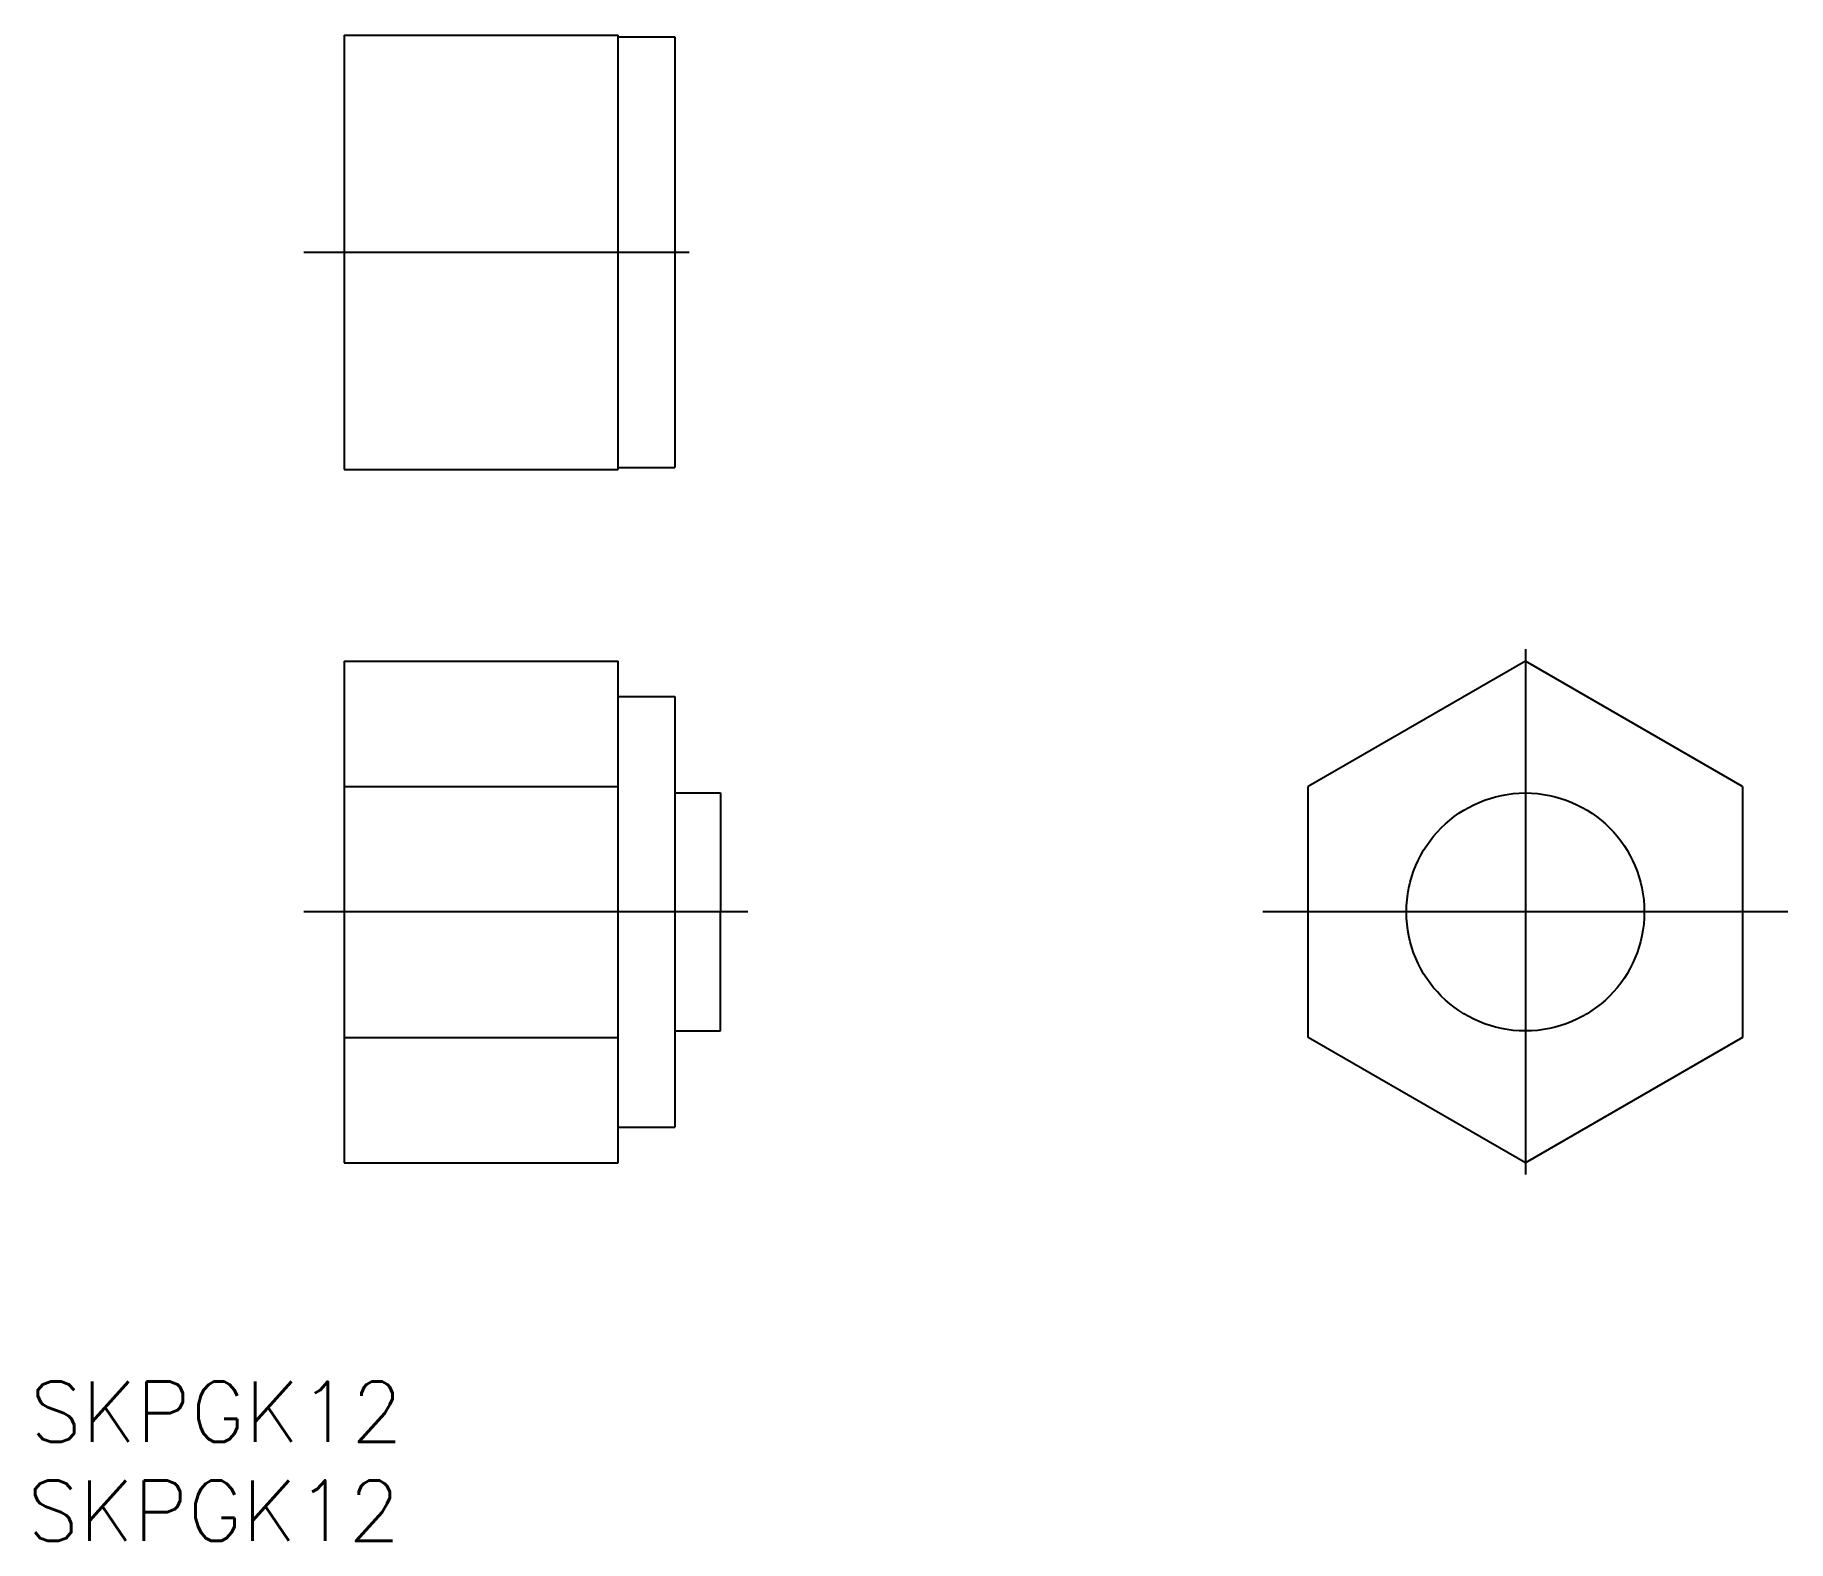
# Model space of a CAD drawing. Extents: x -14.8 to 78.1, y -33.3 to 46.4.
import ezdxf

# ---------------------------------------------------------------- set-up
doc = ezdxf.new("R2010")
doc.units = 0
doc.linetypes.add('CENTER', pattern=[50.8, 31.75, -6.35, 6.35, -6.35])
doc.layers.get('0').update_dxf_attribs({"linetype": 'CONTINUOUS'})
doc.layers.add('CENTER', color=1, linetype='CENTER')
doc.styles.get("Standard").update_dxf_attribs({"font": 'txt.shx', "bigfont": '@extfont2.shx'})

msp = doc.modelspace()

# ---------------------------------------------------------------- linework, layer by layer
at = {"color": 7, "linetype": 'CONTINUOUS'}
for p, q in [((1.594, 46.427), (1.594, 23.427)), ((1.594, 46.427), (16.094, 46.427)), ((16.094, 23.427), (16.094, 46.427)), ((16.094, 46.327), (19.094, 46.327)), ((19.094, 46.327), (19.094, 23.527)), ((1.594, 34.927), (16.094, 34.927)), ((1.594, 23.427), (16.094, 23.427)), ((16.094, 23.527), (19.094, 23.527)), ((1.594, 13.279), (1.594, -13.279)), ((1.594, 13.279), (16.094, 13.279)), ((16.094, -13.279), (16.094, 13.279)), ((64.153, 13.279), (52.653, 6.64)), ((75.653, 6.64), (64.153, 13.279)), ((16.094, 11.4), (19.094, 11.4)), ((19.094, 11.4), (19.094, -11.4)), ((1.594, 6.64), (16.094, 6.64)), ((52.653, -6.64), (52.653, 6.64)), ((75.653, 6.64), (75.653, -6.64)), ((19.094, 6.3), (21.524, 6.3)), ((21.524, 6.3), (21.524, 0)), ((21.524, -6.3), (21.524, 0)), ((19.094, -6.3), (21.524, -6.3)), ((1.594, -6.64), (16.094, -6.64)), ((64.153, -13.279), (52.653, -6.64)), ((75.653, -6.64), (64.153, -13.279)), ((16.094, -11.4), (19.094, -11.4)), ((1.594, -13.279), (16.094, -13.279))]:
    msp.add_line(p, q, dxfattribs=at)
msp.add_circle((64.153, 0), 6.3, dxfattribs=at)
at = {"layer": 'CENTER', "color": 1, "linetype": 'CENTER'}
for p, q in [((-0.541, 34.927), (19.869, 34.927)), ((64.153, 13.907), (64.153, -13.907)), ((22.965, 0), (-0.541, 0)), ((78.06, 0), (50.246, 0))]:
    msp.add_line(p, q, dxfattribs=at)

# ---------------------------------------------------------------- texts
at = {"color": 7, "linetype": 'CONTINUOUS'}
for p in [(-15.051, -28.06), (-15.197, -33.299)]:
    msp.add_text('SKPGK12', height=3.2, dxfattribs=at).set_placement(p)

doc.saveas('drawing.dxf')
